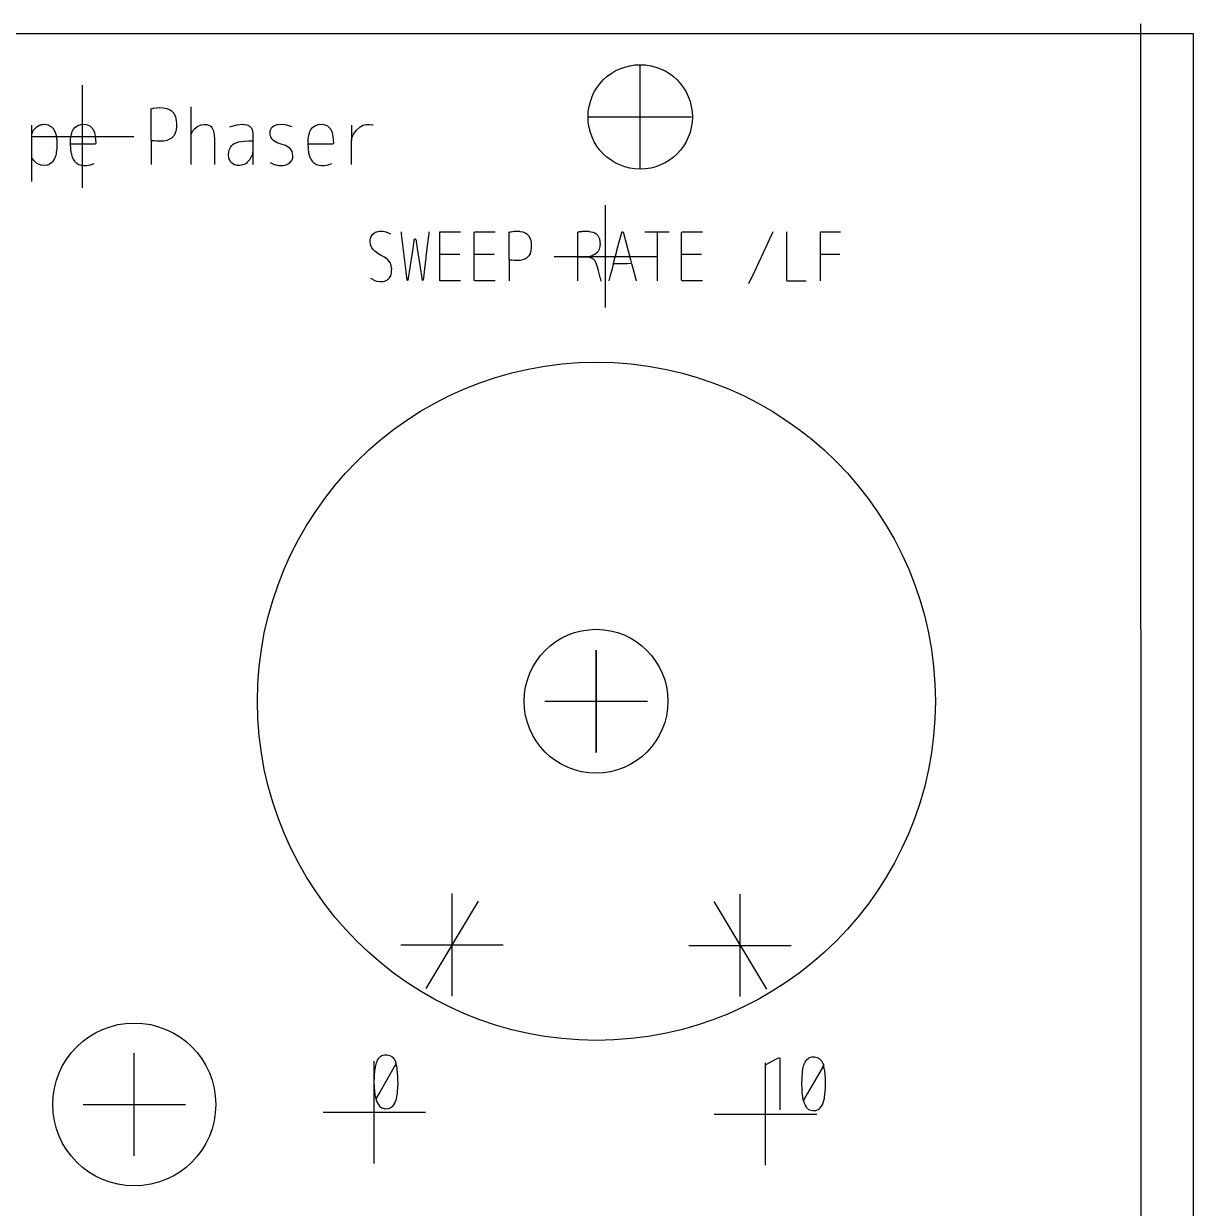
# Model space of a CAD drawing. Header units: inches. Extents: x -0.1 to 4.24, y -0.1 to 8.77.
# Drawn here: x 1.999 to 4.24, y 6.499 to 8.768 of the extents above; entities that cross this region are included whole.
import ezdxf

# ---------------------------------------------------------------- set-up
doc = ezdxf.new("R2010")
doc.units = ezdxf.units.IN
doc.header["$MEASUREMENT"] = 0
for name, color, linetype in [('Bezugspunkte', 1, 'CONTINUOUS'), ('Gravur', 7, 'CONTINUOUS'), ('Kontur', 7, 'CONTINUOUS')]:
    doc.layers.add(name, color=color, linetype=linetype)

msp = doc.modelspace()

# ---------------------------------------------------------------- linework, layer by layer
at = {"layer": 'Bezugspunkte', "color": 1, "linetype": 'CONTINUOUS'}
for p, q in [((3.18, 8.49189), (3.18, 8.68811)), ((2.11122, 8.45421), (2.11122, 8.65043)), ((3.08189, 8.59), (3.27811, 8.59)), ((2.01311, 8.55232), (2.20933, 8.55232)), ((3.11358, 8.22461), (3.11358, 8.42083)), ((3.01547, 8.32272), (3.21169, 8.32272)), ((3.09539, 7.37248), (3.09539, 7.5687)), ((3.09614, 7.37236), (3.09614, 7.56858)), ((2.99728, 7.47059), (3.1935, 7.47059)), ((2.99803, 7.47047), (3.19425, 7.47047)), ((2.81945, 6.90583), (2.81945, 7.10205)), ((3.37134, 6.90488), (3.37134, 7.1011)), ((2.72134, 7.00394), (2.91756, 7.00394)), ((3.27323, 7.00299), (3.46945, 7.00299)), ((2.21051, 6.6), (2.21051, 6.79622)), ((2.67047, 6.5852), (2.67047, 6.78142)), ((3.42016, 6.58165), (3.42016, 6.77787)), ((2.1124, 6.69811), (2.30862, 6.69811)), ((2.57236, 6.68331), (2.76858, 6.68331)), ((3.32205, 6.67976), (3.51827, 6.67976))]:
    msp.add_line(p, q, dxfattribs=at)
at = {"layer": 'Gravur', "color": 255, "linetype": 'CONTINUOUS'}
for p, q in [((4.1391, 8.7685), (4.13956, -0.0189)), ((2.24272, 8.60312), (2.24294, 8.60507)), ((2.24273, 8.6029), (2.24272, 8.60312)), ((2.24272, 8.60312), (2.24272, 8.60312)), ((2.24284, 8.60116), (2.24273, 8.6029)), ((2.24284, 8.58977), (2.24284, 8.60116)), ((2.24294, 8.60507), (2.2431, 8.60532)), ((2.2431, 8.60532), (2.24508, 8.6062)), ((2.24508, 8.6062), (2.2453, 8.60625)), ((2.2453, 8.60625), (2.24712, 8.60654)), ((2.2453, 8.60625), (2.2453, 8.60625)), ((2.24712, 8.60654), (2.2474, 8.60659)), ((2.2474, 8.60659), (2.25316, 8.60737)), ((2.25316, 8.60737), (2.25368, 8.60742)), ((2.25368, 8.60742), (2.25869, 8.60768)), ((2.25368, 8.60742), (2.25368, 8.60742)), ((2.25869, 8.60768), (2.2597, 8.60769)), ((2.2597, 8.60769), (2.26576, 8.60741)), ((2.26576, 8.60741), (2.26643, 8.60734)), ((2.26643, 8.60734), (2.26643, 8.60734)), ((2.26643, 8.60734), (2.27313, 8.606)), ((2.27313, 8.606), (2.27443, 8.60558)), ((2.27443, 8.60558), (2.27783, 8.60411)), ((2.27783, 8.60411), (2.27819, 8.60392)), ((2.27819, 8.60392), (2.27819, 8.60392)), ((2.27819, 8.60392), (2.28129, 8.60196)), ((2.28129, 8.60196), (2.28187, 8.60151)), ((2.28187, 8.60151), (2.28521, 8.59814)), ((2.31887, 8.60908), (2.31875, 8.49852)), ((2.24284, 8.54452), (2.24284, 8.58977)), ((2.28521, 8.59814), (2.28613, 8.59687)), ((2.28613, 8.59687), (2.28613, 8.59687)), ((2.28613, 8.59687), (2.28936, 8.59023)), ((2.28936, 8.59023), (2.291, 8.58284)), ((2.291, 8.58284), (2.291, 8.58284)), ((2.291, 8.58284), (2.29143, 8.57671)), ((2.01361, 8.57428), (2.01349, 8.46602)), ((2.0139, 8.55678), (2.01679, 8.5635)), ((2.01679, 8.5635), (2.0175, 8.56462)), ((2.0175, 8.56462), (2.02154, 8.5693)), ((2.02154, 8.5693), (2.02242, 8.57005)), ((2.02242, 8.57005), (2.02892, 8.57402)), ((2.02892, 8.57402), (2.02986, 8.57442)), ((2.02986, 8.57442), (2.03271, 8.57522)), ((2.03271, 8.57522), (2.03303, 8.57528)), ((2.03303, 8.57528), (2.03582, 8.57567)), ((2.03303, 8.57528), (2.03303, 8.57528)), ((2.03582, 8.57567), (2.03639, 8.57574)), ((2.03639, 8.57574), (2.04153, 8.57567)), ((2.04153, 8.57567), (2.04253, 8.57549)), ((2.04253, 8.57549), (2.04546, 8.57466)), ((2.04546, 8.57466), (2.0464, 8.57429)), ((2.0464, 8.57429), (2.0464, 8.57429)), ((2.0464, 8.57429), (2.05155, 8.57118)), ((2.05155, 8.57118), (2.05306, 8.56982)), ((2.05306, 8.56982), (2.05443, 8.56832)), ((2.05443, 8.56832), (2.05566, 8.56669)), ((2.05566, 8.56669), (2.0565, 8.56536)), ((2.0565, 8.56536), (2.05676, 8.5649)), ((2.05676, 8.5649), (2.05676, 8.5649)), ((2.05676, 8.5649), (2.05782, 8.5627)), ((2.05782, 8.5627), (2.05872, 8.56041)), ((2.05872, 8.56041), (2.05872, 8.56041)), ((2.05872, 8.56041), (2.05934, 8.55855)), ((2.05934, 8.55855), (2.0599, 8.55667)), ((2.0599, 8.55667), (2.0613, 8.54984)), ((2.08872, 8.551), (2.09057, 8.5594)), ((2.09057, 8.5594), (2.09156, 8.56204)), ((2.09156, 8.56204), (2.09276, 8.56455)), ((2.09276, 8.56455), (2.09421, 8.5669)), ((2.09421, 8.5669), (2.09435, 8.5671)), ((2.09421, 8.5669), (2.09421, 8.5669)), ((2.09435, 8.5671), (2.09449, 8.5673)), ((2.09449, 8.5673), (2.09657, 8.5697)), ((2.09657, 8.5697), (2.09734, 8.57042)), ((2.09734, 8.57042), (2.10359, 8.5742)), ((2.09734, 8.57042), (2.09734, 8.57042)), ((2.10359, 8.5742), (2.11082, 8.57587)), ((2.11082, 8.57587), (2.11082, 8.57587)), ((2.11082, 8.57587), (2.11834, 8.57536)), ((2.11834, 8.57536), (2.12519, 8.57256)), ((2.12519, 8.57256), (2.12519, 8.57256)), ((2.12519, 8.57256), (2.12782, 8.57055)), ((2.12782, 8.57055), (2.13007, 8.56806)), ((2.13007, 8.56806), (2.13048, 8.56749)), ((2.13048, 8.56749), (2.13088, 8.5669)), ((2.13088, 8.5669), (2.13088, 8.5669)), ((2.13088, 8.5669), (2.13407, 8.56002)), ((2.13407, 8.56002), (2.13573, 8.5524)), ((2.28856, 8.55804), (2.28617, 8.55377)), ((2.289, 8.55912), (2.28856, 8.55804)), ((2.29053, 8.56479), (2.289, 8.55912)), ((2.29064, 8.56539), (2.29053, 8.56479)), ((2.29053, 8.56479), (2.29053, 8.56479)), ((2.29126, 8.57079), (2.29064, 8.56539)), ((2.29143, 8.57671), (2.29126, 8.57079)), ((2.3187, 8.5563), (2.3228, 8.56351)), ((2.3228, 8.56351), (2.32308, 8.5639)), ((2.32308, 8.5639), (2.32388, 8.56493)), ((2.32388, 8.56493), (2.32416, 8.56525)), ((2.32416, 8.56525), (2.32529, 8.56643)), ((2.32416, 8.56525), (2.32416, 8.56525)), ((2.32529, 8.56643), (2.32572, 8.56684)), ((2.32572, 8.56684), (2.33141, 8.57133)), ((2.33141, 8.57133), (2.3326, 8.57205)), ((2.3326, 8.57205), (2.33875, 8.57468)), ((2.33875, 8.57468), (2.34003, 8.57501)), ((2.34003, 8.57501), (2.34535, 8.57563)), ((2.34003, 8.57501), (2.34003, 8.57501)), ((2.34535, 8.57563), (2.34719, 8.57558)), ((2.34719, 8.57558), (2.34905, 8.57539)), ((2.34905, 8.57539), (2.35094, 8.57507)), ((2.35094, 8.57507), (2.35542, 8.57326)), ((2.35542, 8.57326), (2.35617, 8.57273)), ((2.35617, 8.57273), (2.35688, 8.57215)), ((2.35688, 8.57215), (2.35755, 8.57153)), ((2.35755, 8.57153), (2.35755, 8.57153)), ((2.35755, 8.57153), (2.35927, 8.56947)), ((2.35927, 8.56947), (2.36065, 8.56713)), ((2.36065, 8.56713), (2.36174, 8.56457)), ((2.36174, 8.56457), (2.36256, 8.56187)), ((2.36256, 8.56187), (2.36256, 8.56187)), ((2.36256, 8.56187), (2.36317, 8.55896)), ((2.36317, 8.55896), (2.36356, 8.55606)), ((2.36356, 8.55606), (2.36416, 8.54665)), ((2.39344, 8.57094), (2.40704, 8.57479)), ((2.40704, 8.57479), (2.40829, 8.57502)), ((2.40829, 8.57502), (2.41764, 8.57576)), ((2.40829, 8.57502), (2.40829, 8.57502)), ((2.41764, 8.57576), (2.41956, 8.57567)), ((2.41956, 8.57567), (2.42068, 8.57558)), ((2.42068, 8.57558), (2.42106, 8.57554)), ((2.42106, 8.57554), (2.42106, 8.57554)), ((2.42106, 8.57554), (2.42646, 8.57453)), ((2.42646, 8.57453), (2.42816, 8.57392)), ((2.42816, 8.57392), (2.42816, 8.57392)), ((2.42816, 8.57392), (2.43049, 8.57272)), ((2.43049, 8.57272), (2.43261, 8.57108)), ((2.43261, 8.57108), (2.43435, 8.56908)), ((2.43435, 8.56908), (2.43483, 8.56835)), ((2.43483, 8.56835), (2.43483, 8.56835)), ((2.43483, 8.56835), (2.43695, 8.56314)), ((2.43695, 8.56314), (2.4378, 8.55735)), ((2.4378, 8.55735), (2.4378, 8.55735)), ((2.4378, 8.55735), (2.43795, 8.55239)), ((2.47065, 8.55667), (2.47066, 8.56187)), ((2.47081, 8.55567), (2.47065, 8.55667)), ((2.47065, 8.55667), (2.47065, 8.55667)), ((2.47066, 8.56187), (2.47099, 8.56355)), ((2.47158, 8.55274), (2.47081, 8.55567)), ((2.47099, 8.56355), (2.47149, 8.56519)), ((2.47149, 8.56519), (2.47216, 8.56675)), ((2.47216, 8.56675), (2.47265, 8.56765)), ((2.47216, 8.56675), (2.47216, 8.56675)), ((2.47265, 8.56765), (2.47321, 8.56851)), ((2.47321, 8.56851), (2.47371, 8.56917)), ((2.47371, 8.56917), (2.47388, 8.56938)), ((2.47388, 8.56938), (2.4757, 8.57119)), ((2.47388, 8.56938), (2.47388, 8.56938)), ((2.4757, 8.57119), (2.47782, 8.57267)), ((2.47782, 8.57267), (2.4797, 8.57365)), ((2.47782, 8.57267), (2.47782, 8.57267)), ((2.4797, 8.57365), (2.48164, 8.57442)), ((2.48164, 8.57442), (2.48414, 8.57514)), ((2.48414, 8.57514), (2.48498, 8.57532)), ((2.48498, 8.57532), (2.49238, 8.57595)), ((2.48498, 8.57532), (2.48498, 8.57532)), ((2.49238, 8.57595), (2.49986, 8.5751)), ((2.49986, 8.5751), (2.49986, 8.5751)), ((2.49986, 8.5751), (2.50603, 8.57353)), ((2.50603, 8.57353), (2.51186, 8.5714)), ((2.54415, 8.551), (2.54601, 8.5594)), ((2.54601, 8.5594), (2.54699, 8.56204)), ((2.54699, 8.56204), (2.5482, 8.56455)), ((2.5482, 8.56455), (2.54964, 8.5669)), ((2.54964, 8.5669), (2.54978, 8.5671)), ((2.54964, 8.5669), (2.54964, 8.5669)), ((2.54978, 8.5671), (2.54992, 8.5673)), ((2.54992, 8.5673), (2.552, 8.5697)), ((2.552, 8.5697), (2.55277, 8.57042)), ((2.55277, 8.57042), (2.55903, 8.5742)), ((2.55277, 8.57042), (2.55277, 8.57042)), ((2.55903, 8.5742), (2.56626, 8.57587)), ((2.56626, 8.57587), (2.56626, 8.57587)), ((2.56626, 8.57587), (2.57377, 8.57536)), ((2.57377, 8.57536), (2.58062, 8.57256)), ((2.58062, 8.57256), (2.58062, 8.57256)), ((2.58062, 8.57256), (2.58325, 8.57055)), ((2.58325, 8.57055), (2.5855, 8.56806)), ((2.5855, 8.56806), (2.58592, 8.56749)), ((2.58592, 8.56749), (2.58631, 8.5669)), ((2.58631, 8.5669), (2.58631, 8.5669)), ((2.58631, 8.5669), (2.5895, 8.56002)), ((2.5895, 8.56002), (2.59117, 8.5524)), ((2.62693, 8.57428), (2.62705, 8.54413)), ((2.62962, 8.55417), (2.63022, 8.55546)), ((2.63022, 8.55546), (2.63051, 8.5561)), ((2.63051, 8.5561), (2.63082, 8.55673)), ((2.63082, 8.55673), (2.6361, 8.56484)), ((2.63082, 8.55673), (2.63082, 8.55673)), ((2.6361, 8.56484), (2.64322, 8.5712)), ((2.64322, 8.5712), (2.64879, 8.57405)), ((2.64322, 8.5712), (2.64322, 8.5712)), ((2.64879, 8.57405), (2.65502, 8.5756)), ((2.65502, 8.5756), (2.66052, 8.57571)), ((2.66052, 8.57571), (2.66112, 8.57566)), ((2.66112, 8.57566), (2.66112, 8.57566)), ((2.66112, 8.57566), (2.66691, 8.57491)), ((2.66691, 8.57491), (2.66808, 8.57474)), ((2.0613, 8.54984), (2.06138, 8.54921)), ((2.06138, 8.54921), (2.06138, 8.54921)), ((2.06138, 8.54921), (2.06184, 8.54467)), ((2.06184, 8.54467), (2.06191, 8.54376)), ((2.06191, 8.54376), (2.06214, 8.53158)), ((2.08817, 8.53758), (2.08785, 8.53563)), ((2.08785, 8.53563), (2.08786, 8.53541)), ((2.08786, 8.53541), (2.08786, 8.53541)), ((2.08786, 8.53541), (2.08799, 8.53369)), ((2.08799, 8.53369), (2.088, 8.53344)), ((2.088, 8.53799), (2.08855, 8.54968)), ((2.088, 8.53344), (2.08822, 8.52886)), ((2.08831, 8.53771), (2.08817, 8.53758)), ((2.08945, 8.5379), (2.08831, 8.53771)), ((2.08855, 8.54968), (2.08872, 8.551)), ((2.08872, 8.551), (2.08872, 8.551)), ((2.08958, 8.5379), (2.08945, 8.5379)), ((2.08945, 8.5379), (2.08945, 8.5379)), ((2.09058, 8.53784), (2.08958, 8.5379)), ((2.09756, 8.53784), (2.09058, 8.53784)), ((2.1258, 8.53784), (2.09756, 8.53784)), ((2.13355, 8.53784), (2.1258, 8.53784)), ((2.13372, 8.53784), (2.13355, 8.53784)), ((2.13484, 8.53777), (2.13372, 8.53784)), ((2.13499, 8.53777), (2.13484, 8.53777)), ((2.13484, 8.53777), (2.13484, 8.53777)), ((2.13632, 8.5381), (2.13499, 8.53777)), ((2.13573, 8.5524), (2.13573, 8.5524)), ((2.13573, 8.5524), (2.13633, 8.54631)), ((2.13644, 8.53825), (2.13632, 8.5381)), ((2.13633, 8.54631), (2.13658, 8.54042)), ((2.13664, 8.53935), (2.13644, 8.53825)), ((2.13658, 8.54042), (2.13664, 8.53947)), ((2.13664, 8.53947), (2.13664, 8.53935)), ((2.13664, 8.53935), (2.13664, 8.53935)), ((2.2431, 8.5442), (2.24276, 8.54284)), ((2.24276, 8.54284), (2.24276, 8.54268)), ((2.24276, 8.54268), (2.24276, 8.54268)), ((2.24276, 8.54268), (2.24284, 8.5415)), ((2.24284, 8.5415), (2.24284, 8.54133)), ((2.24284, 8.54133), (2.24284, 8.53283)), ((2.24284, 8.53283), (2.24284, 8.49852)), ((2.24338, 8.54435), (2.2431, 8.5442)), ((2.24561, 8.54438), (2.24338, 8.54435)), ((2.24588, 8.54434), (2.24561, 8.54438)), ((2.24561, 8.54438), (2.24561, 8.54438)), ((2.24785, 8.544), (2.24588, 8.54434)), ((2.2488, 8.54388), (2.24785, 8.544)), ((2.25359, 8.54339), (2.2488, 8.54388)), ((2.25415, 8.54335), (2.25359, 8.54339)), ((2.25359, 8.54339), (2.25359, 8.54339)), ((2.26031, 8.54316), (2.25415, 8.54335)), ((2.26205, 8.54321), (2.26031, 8.54316)), ((2.26379, 8.54331), (2.26205, 8.54321)), ((2.26682, 8.54363), (2.26379, 8.54331)), ((2.26379, 8.54331), (2.26379, 8.54331)), ((2.26982, 8.54414), (2.26682, 8.54363)), ((2.27274, 8.54486), (2.26982, 8.54414)), ((2.27555, 8.54581), (2.27274, 8.54486)), ((2.27822, 8.54702), (2.27555, 8.54581)), ((2.28072, 8.5485), (2.27822, 8.54702)), ((2.28194, 8.54939), (2.28072, 8.5485)), ((2.28072, 8.5485), (2.28072, 8.5485)), ((2.28521, 8.55254), (2.28194, 8.54939)), ((2.28617, 8.55377), (2.28521, 8.55254)), ((2.36416, 8.54665), (2.36419, 8.54561)), ((2.36419, 8.54561), (2.36419, 8.54561)), ((2.36419, 8.54561), (2.3643, 8.53269)), ((2.3643, 8.53269), (2.3643, 8.5301)), ((2.39203, 8.52616), (2.39529, 8.53268)), ((2.39529, 8.53268), (2.39676, 8.53448)), ((2.39676, 8.53448), (2.39836, 8.53609)), ((2.39836, 8.53609), (2.40009, 8.5375)), ((2.40009, 8.5375), (2.40193, 8.53874)), ((2.40193, 8.53874), (2.41108, 8.54236)), ((2.40193, 8.53874), (2.40193, 8.53874)), ((2.41108, 8.54236), (2.42124, 8.54377)), ((2.42124, 8.54377), (2.42975, 8.54397)), ((2.42124, 8.54377), (2.42124, 8.54377)), ((2.42975, 8.54397), (2.43778, 8.54392)), ((2.43794, 8.54062), (2.43784, 8.52856)), ((2.43795, 8.55239), (2.43793, 8.54771)), ((2.43793, 8.54771), (2.43794, 8.54151)), ((2.43794, 8.54151), (2.43794, 8.54062)), ((2.43794, 8.54062), (2.43794, 8.54062)), ((2.47193, 8.55181), (2.47158, 8.55274)), ((2.47436, 8.54756), (2.47193, 8.55181)), ((2.476, 8.54573), (2.47436, 8.54756)), ((2.47783, 8.54414), (2.476, 8.54573)), ((2.48459, 8.54036), (2.47783, 8.54414)), ((2.47783, 8.54414), (2.47783, 8.54414)), ((2.49218, 8.53767), (2.48459, 8.54036)), ((2.50021, 8.53485), (2.49218, 8.53767)), ((2.49218, 8.53767), (2.49218, 8.53767)), ((2.50729, 8.53087), (2.50021, 8.53485)), ((2.5436, 8.53758), (2.54328, 8.53563)), ((2.54328, 8.53563), (2.54329, 8.53541)), ((2.54329, 8.53541), (2.54329, 8.53541)), ((2.54329, 8.53541), (2.54342, 8.53369)), ((2.54342, 8.53369), (2.54343, 8.53344)), ((2.54343, 8.53799), (2.54398, 8.54968)), ((2.54343, 8.53344), (2.54366, 8.52886)), ((2.54374, 8.53771), (2.5436, 8.53758)), ((2.54489, 8.5379), (2.54374, 8.53771)), ((2.54398, 8.54968), (2.54415, 8.551)), ((2.54415, 8.551), (2.54415, 8.551)), ((2.54502, 8.5379), (2.54489, 8.5379)), ((2.54489, 8.5379), (2.54489, 8.5379)), ((2.54601, 8.53784), (2.54502, 8.5379)), ((2.553, 8.53784), (2.54601, 8.53784)), ((2.58124, 8.53784), (2.553, 8.53784)), ((2.58898, 8.53784), (2.58124, 8.53784)), ((2.58915, 8.53784), (2.58898, 8.53784)), ((2.59027, 8.53777), (2.58915, 8.53784)), ((2.59042, 8.53777), (2.59027, 8.53777)), ((2.59027, 8.53777), (2.59027, 8.53777)), ((2.59176, 8.5381), (2.59042, 8.53777)), ((2.59117, 8.5524), (2.59117, 8.5524)), ((2.59117, 8.5524), (2.59176, 8.54631)), ((2.59176, 8.54631), (2.59201, 8.54042)), ((2.59187, 8.53825), (2.59176, 8.5381)), ((2.59207, 8.53935), (2.59187, 8.53825)), ((2.59201, 8.54042), (2.59207, 8.53947)), ((2.59207, 8.53947), (2.59207, 8.53935)), ((2.59207, 8.53935), (2.59207, 8.53935)), ((2.62693, 8.5342), (2.62707, 8.54559)), ((2.62693, 8.49852), (2.62693, 8.5342)), ((2.62707, 8.54559), (2.6276, 8.54865)), ((2.6276, 8.54865), (2.62771, 8.54905)), ((2.62771, 8.54905), (2.62962, 8.55417)), ((2.62771, 8.54905), (2.62771, 8.54905)), ((2.01467, 8.5112), (2.01374, 8.51305)), ((2.01793, 8.5064), (2.01467, 8.5112)), ((2.05906, 8.51355), (2.05743, 8.50956)), ((2.05988, 8.51624), (2.05906, 8.51355)), ((2.06056, 8.51897), (2.05988, 8.51624)), ((2.06111, 8.52174), (2.06056, 8.51897)), ((2.06208, 8.53021), (2.06111, 8.52174)), ((2.06214, 8.53158), (2.06208, 8.53021)), ((2.06208, 8.53021), (2.06208, 8.53021)), ((2.08822, 8.52886), (2.08827, 8.52835)), ((2.08827, 8.52835), (2.08827, 8.52835)), ((2.08827, 8.52835), (2.08905, 8.52234)), ((2.08905, 8.52234), (2.08925, 8.52114)), ((2.08925, 8.52114), (2.09085, 8.51453)), ((2.09085, 8.51453), (2.09117, 8.5136)), ((2.09117, 8.5136), (2.09117, 8.5136)), ((2.09117, 8.5136), (2.09209, 8.5113)), ((2.09209, 8.5113), (2.09317, 8.50909)), ((2.3643, 8.5301), (2.3643, 8.49852)), ((2.39077, 8.51867), (2.39203, 8.52616)), ((2.39169, 8.51084), (2.39077, 8.51867)), ((2.39077, 8.51867), (2.39077, 8.51867)), ((2.39505, 8.50395), (2.39169, 8.51084)), ((2.43406, 8.51236), (2.43118, 8.50773)), ((2.43447, 8.5131), (2.43406, 8.51236)), ((2.43406, 8.51236), (2.43406, 8.51236)), ((2.43488, 8.51384), (2.43447, 8.5131)), ((2.43523, 8.51442), (2.43488, 8.51384)), ((2.43655, 8.51698), (2.43523, 8.51442)), ((2.43672, 8.51742), (2.43655, 8.51698)), ((2.43655, 8.51698), (2.43655, 8.51698)), ((2.43688, 8.51787), (2.43672, 8.51742)), ((2.43701, 8.51833), (2.43688, 8.51787)), ((2.43778, 8.52615), (2.43701, 8.51833)), ((2.43775, 8.52415), (2.43763, 8.49852)), ((2.43784, 8.52856), (2.43778, 8.52615)), ((2.50896, 8.52939), (2.50729, 8.53087)), ((2.50729, 8.53087), (2.50729, 8.53087)), ((2.51046, 8.52769), (2.50896, 8.52939)), ((2.51178, 8.52576), (2.51046, 8.52769)), ((2.51289, 8.52357), (2.51178, 8.52576)), ((2.5125, 8.50646), (2.51431, 8.51106)), ((2.5131, 8.52303), (2.51289, 8.52357)), ((2.5139, 8.5203), (2.5131, 8.52303)), ((2.51397, 8.51997), (2.5139, 8.5203)), ((2.5139, 8.5203), (2.5139, 8.5203)), ((2.51453, 8.51628), (2.51397, 8.51997)), ((2.51431, 8.51106), (2.51458, 8.51273)), ((2.51465, 8.51448), (2.51453, 8.51628)), ((2.51458, 8.51273), (2.51465, 8.51448)), ((2.54366, 8.52886), (2.5437, 8.52835)), ((2.5437, 8.52835), (2.5437, 8.52835)), ((2.5437, 8.52835), (2.54449, 8.52234)), ((2.54449, 8.52234), (2.54468, 8.52114)), ((2.54468, 8.52114), (2.54628, 8.51453)), ((2.54628, 8.51453), (2.5466, 8.5136)), ((2.5466, 8.5136), (2.5466, 8.5136)), ((2.5466, 8.5136), (2.54752, 8.5113)), ((2.54752, 8.5113), (2.54861, 8.50909)), ((2.01914, 8.50504), (2.01793, 8.5064)), ((2.02305, 8.50162), (2.01914, 8.50504)), ((2.02442, 8.5007), (2.02305, 8.50162)), ((2.03142, 8.4976), (2.02442, 8.5007)), ((2.03279, 8.49726), (2.03142, 8.4976)), ((2.03912, 8.49689), (2.03279, 8.49726)), ((2.03987, 8.49698), (2.03912, 8.49689)), ((2.04355, 8.49763), (2.03987, 8.49698)), ((2.04393, 8.49773), (2.04355, 8.49763)), ((2.04355, 8.49763), (2.04355, 8.49763)), ((2.04732, 8.49894), (2.04393, 8.49773)), ((2.04993, 8.50045), (2.04732, 8.49894)), ((2.05225, 8.50234), (2.04993, 8.50045)), ((2.05364, 8.50379), (2.05225, 8.50234)), ((2.05225, 8.50234), (2.05225, 8.50234)), ((2.05704, 8.50879), (2.05364, 8.50379)), ((2.05743, 8.50956), (2.05704, 8.50879)), ((2.05704, 8.50879), (2.05704, 8.50879)), ((2.09317, 8.50909), (2.09444, 8.50698)), ((2.09444, 8.50698), (2.0959, 8.50502)), ((2.0959, 8.50502), (2.0959, 8.50502)), ((2.0959, 8.50502), (2.09671, 8.5041)), ((2.09671, 8.5041), (2.09756, 8.50323)), ((2.09756, 8.50323), (2.09889, 8.50206)), ((2.09889, 8.50206), (2.10032, 8.50102)), ((2.10032, 8.50102), (2.10032, 8.50102)), ((2.10032, 8.50102), (2.10444, 8.49884)), ((2.10444, 8.49884), (2.10899, 8.49745)), ((2.10899, 8.49745), (2.11379, 8.4968)), ((2.11379, 8.4968), (2.11871, 8.49682)), ((2.11871, 8.49682), (2.12669, 8.49817)), ((2.11871, 8.49682), (2.11871, 8.49682)), ((2.12669, 8.49817), (2.13385, 8.50095)), ((2.39596, 8.50286), (2.39505, 8.50395)), ((2.39505, 8.50395), (2.39505, 8.50395)), ((2.39921, 8.50005), (2.39596, 8.50286)), ((2.4023, 8.49842), (2.39921, 8.50005)), ((2.40559, 8.49739), (2.4023, 8.49842)), ((2.40798, 8.49701), (2.40559, 8.49739)), ((2.40559, 8.49739), (2.40559, 8.49739)), ((2.41042, 8.49689), (2.40798, 8.49701)), ((2.41286, 8.49701), (2.41042, 8.49689)), ((2.41529, 8.49736), (2.41286, 8.49701)), ((2.41626, 8.49756), (2.41529, 8.49736)), ((2.41529, 8.49736), (2.41529, 8.49736)), ((2.42092, 8.499), (2.41626, 8.49756)), ((2.42464, 8.50098), (2.42092, 8.499)), ((2.42776, 8.50358), (2.42464, 8.50098)), ((2.43118, 8.50773), (2.42776, 8.50358)), ((2.42776, 8.50358), (2.42776, 8.50358)), ((2.47086, 8.50231), (2.47753, 8.49927)), ((2.47753, 8.49927), (2.47897, 8.49878)), ((2.47897, 8.49878), (2.4834, 8.49763)), ((2.4834, 8.49763), (2.48491, 8.49734)), ((2.48491, 8.49734), (2.48491, 8.49734)), ((2.48491, 8.49734), (2.48772, 8.49695)), ((2.48772, 8.49695), (2.49054, 8.49675)), ((2.49054, 8.49675), (2.49334, 8.49676)), ((2.49334, 8.49676), (2.4961, 8.49697)), ((2.4961, 8.49697), (2.49879, 8.4974)), ((2.49879, 8.4974), (2.50138, 8.49807)), ((2.50138, 8.49807), (2.50684, 8.50062)), ((2.50684, 8.50062), (2.50781, 8.50131)), ((2.50781, 8.50131), (2.51188, 8.50549)), ((2.51188, 8.50549), (2.5125, 8.50646)), ((2.5125, 8.50646), (2.5125, 8.50646)), ((2.54861, 8.50909), (2.54987, 8.50698)), ((2.54987, 8.50698), (2.55134, 8.50502)), ((2.55134, 8.50502), (2.55134, 8.50502)), ((2.55134, 8.50502), (2.55214, 8.5041)), ((2.55214, 8.5041), (2.553, 8.50323)), ((2.553, 8.50323), (2.55433, 8.50206)), ((2.55433, 8.50206), (2.55575, 8.50102)), ((2.55575, 8.50102), (2.55575, 8.50102)), ((2.55575, 8.50102), (2.55988, 8.49884)), ((2.55988, 8.49884), (2.56442, 8.49745)), ((2.56442, 8.49745), (2.56923, 8.4968)), ((2.56923, 8.4968), (2.57414, 8.49682)), ((2.57414, 8.49682), (2.58212, 8.49817)), ((2.57414, 8.49682), (2.57414, 8.49682)), ((2.58212, 8.49817), (2.58928, 8.50095)), ((2.66272, 8.35067), (2.66282, 8.35426)), ((2.66282, 8.35426), (2.66347, 8.35774)), ((2.66347, 8.35774), (2.6647, 8.36102)), ((2.6647, 8.36102), (2.66721, 8.36481)), ((2.6647, 8.36102), (2.6647, 8.36102)), ((2.66721, 8.36481), (2.67082, 8.36789)), ((2.67082, 8.36789), (2.67226, 8.36874)), ((2.67226, 8.36874), (2.67247, 8.36885)), ((2.67247, 8.36885), (2.67446, 8.36974)), ((2.67247, 8.36885), (2.67247, 8.36885)), ((2.67446, 8.36974), (2.67487, 8.36989)), ((2.67487, 8.36989), (2.67517, 8.36999)), ((2.67487, 8.36989), (2.67487, 8.36989)), ((2.67517, 8.36999), (2.67546, 8.37008)), ((2.67546, 8.37008), (2.68025, 8.371)), ((2.68025, 8.371), (2.68122, 8.37107)), ((2.68122, 8.37107), (2.68407, 8.3711)), ((2.68122, 8.37107), (2.68122, 8.37107)), ((2.68407, 8.3711), (2.68691, 8.37085)), ((2.68691, 8.37085), (2.68974, 8.37036)), ((2.68974, 8.37036), (2.69252, 8.36966)), ((2.69252, 8.36966), (2.69252, 8.36966)), ((2.69252, 8.36966), (2.6971, 8.36804)), ((2.6971, 8.36804), (2.70143, 8.366)), ((2.7218, 8.36984), (2.72221, 8.36547)), ((2.72221, 8.36547), (2.72227, 8.36507)), ((2.72227, 8.36507), (2.72227, 8.36507)), ((2.72227, 8.36507), (2.72276, 8.36164)), ((2.72276, 8.36164), (2.72284, 8.36096)), ((2.72284, 8.36096), (2.72481, 8.34467)), ((2.74483, 8.33804), (2.74698, 8.35195)), ((2.74698, 8.35195), (2.74714, 8.35358)), ((2.74714, 8.35358), (2.74717, 8.35384)), ((2.74717, 8.35384), (2.74771, 8.35557)), ((2.74717, 8.35384), (2.74717, 8.35384)), ((2.74771, 8.35557), (2.74806, 8.35595)), ((2.74806, 8.35595), (2.74841, 8.35613)), ((2.74806, 8.35595), (2.74806, 8.35595)), ((2.74841, 8.35613), (2.74884, 8.35619)), ((2.74884, 8.35619), (2.74945, 8.35605)), ((2.74945, 8.35605), (2.74962, 8.35595)), ((2.74962, 8.35595), (2.74962, 8.35595)), ((2.74962, 8.35595), (2.75021, 8.35506)), ((2.75021, 8.35506), (2.75049, 8.35383)), ((2.75049, 8.35383), (2.75049, 8.35383)), ((2.75049, 8.35383), (2.75059, 8.35282)), ((2.75059, 8.35282), (2.75068, 8.35195)), ((2.75068, 8.35195), (2.75285, 8.33804)), ((2.77311, 8.34771), (2.77485, 8.36202)), ((2.77485, 8.36202), (2.77531, 8.36528)), ((2.77531, 8.36528), (2.77536, 8.36564)), ((2.77536, 8.36564), (2.77572, 8.36915)), ((2.77536, 8.36564), (2.77536, 8.36564)), ((2.77572, 8.36915), (2.77574, 8.36984)), ((2.79584, 8.36825), (2.79607, 8.36956)), ((2.79584, 8.36454), (2.79584, 8.36825)), ((2.79584, 8.3493), (2.79584, 8.36454)), ((2.79607, 8.36956), (2.79876, 8.36971)), ((2.79876, 8.36971), (2.80631, 8.36971)), ((2.80631, 8.36971), (2.8356, 8.36971)), ((2.86206, 8.36825), (2.86229, 8.36956)), ((2.86206, 8.36454), (2.86206, 8.36825)), ((2.86206, 8.3493), (2.86206, 8.36454)), ((2.86229, 8.36956), (2.86498, 8.36971)), ((2.86498, 8.36971), (2.87253, 8.36971)), ((2.87253, 8.36971), (2.90182, 8.36971)), ((2.92884, 8.36705), (2.92903, 8.36875)), ((2.92885, 8.36685), (2.92884, 8.36705)), ((2.92884, 8.36705), (2.92884, 8.36705)), ((2.92895, 8.36534), (2.92885, 8.36685)), ((2.92895, 8.3554), (2.92895, 8.36534)), ((2.92895, 8.31591), (2.92895, 8.3554)), ((2.92903, 8.36875), (2.92917, 8.36897)), ((2.92917, 8.36897), (2.9309, 8.36974)), ((2.9309, 8.36974), (2.93109, 8.36978)), ((2.93109, 8.36978), (2.93268, 8.37003)), ((2.93109, 8.36978), (2.93109, 8.36978)), ((2.93268, 8.37003), (2.93292, 8.37007)), ((2.93292, 8.37007), (2.93795, 8.37076)), ((2.93795, 8.37076), (2.9384, 8.3708)), ((2.9384, 8.3708), (2.94278, 8.37103)), ((2.9384, 8.3708), (2.9384, 8.3708)), ((2.94278, 8.37103), (2.94366, 8.37104)), ((2.94366, 8.37104), (2.94894, 8.3708)), ((2.94894, 8.3708), (2.94953, 8.37073)), ((2.94953, 8.37073), (2.94953, 8.37073)), ((2.94953, 8.37073), (2.95538, 8.36957)), ((2.95538, 8.36957), (2.95651, 8.3692)), ((2.95651, 8.3692), (2.95948, 8.36792)), ((2.95948, 8.36792), (2.9598, 8.36775)), ((2.9598, 8.36775), (2.9598, 8.36775)), ((2.9598, 8.36775), (2.9625, 8.36603)), ((2.9625, 8.36603), (2.963, 8.36564)), ((2.963, 8.36564), (2.96592, 8.3627)), ((2.96592, 8.3627), (2.96673, 8.3616)), ((2.96673, 8.3616), (2.96673, 8.3616)), ((2.96673, 8.3616), (2.96954, 8.3558)), ((2.96954, 8.3558), (2.97097, 8.34935)), ((3.06066, 8.36782), (3.06072, 8.36907)), ((3.06067, 8.36768), (3.06066, 8.36782)), ((3.06066, 8.36782), (3.06066, 8.36782)), ((3.06073, 8.36653), (3.06067, 8.36768)), ((3.06072, 8.36907), (3.06078, 8.36929)), ((3.06073, 8.36057), (3.06073, 8.36653)), ((3.06073, 8.34082), (3.06073, 8.36057)), ((3.06078, 8.36929), (3.06081, 8.36936)), ((3.06081, 8.36936), (3.06084, 8.36943)), ((3.06084, 8.36943), (3.06137, 8.36983)), ((3.06084, 8.36943), (3.06084, 8.36943)), ((3.06137, 8.36983), (3.06215, 8.37003)), ((3.06215, 8.37003), (3.06283, 8.3701)), ((3.06215, 8.37003), (3.06215, 8.37003)), ((3.06283, 8.3701), (3.06338, 8.37016)), ((3.06338, 8.37016), (3.06758, 8.37064)), ((3.06758, 8.37064), (3.06796, 8.37067)), ((3.06796, 8.37067), (3.06934, 8.37077)), ((3.06796, 8.37067), (3.06796, 8.37067)), ((3.06934, 8.37077), (3.0698, 8.3708)), ((3.0698, 8.3708), (3.07063, 8.37086)), ((3.0698, 8.3708), (3.0698, 8.3708)), ((3.07063, 8.37086), (3.07146, 8.37092)), ((3.07146, 8.37092), (3.08092, 8.37086)), ((3.08092, 8.37086), (3.08231, 8.37071)), ((3.08231, 8.37071), (3.08231, 8.37071)), ((3.08231, 8.37071), (3.08596, 8.37009)), ((3.08596, 8.37009), (3.08949, 8.3691)), ((3.08949, 8.3691), (3.09279, 8.36768)), ((3.09279, 8.36768), (3.09576, 8.36578)), ((3.09576, 8.36578), (3.09576, 8.36578)), ((3.09576, 8.36578), (3.09868, 8.36291)), ((3.09868, 8.36291), (3.10089, 8.35924)), ((3.10089, 8.35924), (3.10189, 8.35643)), ((3.10189, 8.35643), (3.10198, 8.35611)), ((3.10198, 8.35611), (3.10198, 8.35611)), ((3.10198, 8.35611), (3.10233, 8.35462)), ((3.10233, 8.35462), (3.10243, 8.35412)), ((3.10243, 8.35412), (3.10243, 8.35412)), ((3.10243, 8.35412), (3.10262, 8.35297)), ((3.10262, 8.35297), (3.10277, 8.35182)), ((3.10277, 8.35182), (3.10303, 8.34497)), ((3.13862, 8.34586), (3.14345, 8.36401)), ((3.14345, 8.36401), (3.14458, 8.36825)), ((3.14458, 8.36825), (3.14466, 8.36857)), ((3.14466, 8.36857), (3.14468, 8.36864)), ((3.14468, 8.36864), (3.1449, 8.36925)), ((3.14468, 8.36864), (3.14468, 8.36864)), ((3.1449, 8.36925), (3.14501, 8.36941)), ((3.14501, 8.36941), (3.14522, 8.36958)), ((3.14501, 8.36941), (3.14501, 8.36941)), ((3.14522, 8.36958), (3.1455, 8.36968)), ((3.1455, 8.36968), (3.14682, 8.36954)), ((3.14682, 8.36954), (3.14702, 8.36941)), ((3.14702, 8.36941), (3.14702, 8.36941)), ((3.14702, 8.36941), (3.14803, 8.36762)), ((3.14803, 8.36762), (3.14821, 8.36685)), ((3.14821, 8.36685), (3.14821, 8.36685)), ((3.14821, 8.36685), (3.1484, 8.36585)), ((3.1484, 8.36585), (3.1486, 8.36494)), ((3.1486, 8.36494), (3.1531, 8.34798)), ((3.18906, 8.36971), (3.23557, 8.36971)), ((3.21238, 8.36958), (3.21238, 8.27576)), ((3.25939, 8.36825), (3.25961, 8.36956)), ((3.25939, 8.36454), (3.25939, 8.36825)), ((3.25939, 8.3493), (3.25939, 8.36454)), ((3.25961, 8.36956), (3.2623, 8.36971)), ((3.2623, 8.36971), (3.26986, 8.36971)), ((3.26986, 8.36971), (3.29914, 8.36971)), ((3.43423, 8.36998), (3.42381, 8.34758)), ((3.4607, 8.36971), (3.4607, 8.29895)), ((3.52559, 8.36812), (3.52582, 8.36956)), ((3.52559, 8.36388), (3.52559, 8.36812)), ((3.52559, 8.34652), (3.52559, 8.36388)), ((3.52582, 8.36956), (3.52851, 8.36971)), ((3.52851, 8.36971), (3.5358, 8.36971)), ((3.5358, 8.36971), (3.56402, 8.36971)), ((2.66315, 8.34708), (2.66272, 8.35067)), ((2.66344, 8.34573), (2.66315, 8.34708)), ((2.66315, 8.34708), (2.66315, 8.34708)), ((2.6659, 8.33936), (2.66344, 8.34573)), ((2.66834, 8.33578), (2.6659, 8.33936)), ((2.67128, 8.33275), (2.66834, 8.33578)), ((2.67721, 8.32842), (2.67128, 8.33275)), ((2.67128, 8.33275), (2.67128, 8.33275)), ((2.68371, 8.32473), (2.67721, 8.32842)), ((2.72481, 8.34467), (2.73031, 8.29895)), ((2.73781, 8.29285), (2.74483, 8.33804)), ((2.75285, 8.33804), (2.7598, 8.29312)), ((2.77009, 8.32198), (2.77264, 8.34342)), ((2.77264, 8.34342), (2.77311, 8.34771)), ((2.79584, 8.29391), (2.79584, 8.3493)), ((2.86206, 8.29391), (2.86206, 8.3493)), ((2.96923, 8.32865), (2.96885, 8.3277)), ((2.97056, 8.33359), (2.96923, 8.32865)), ((2.97066, 8.33412), (2.97056, 8.33359)), ((2.97056, 8.33359), (2.97056, 8.33359)), ((2.9712, 8.33883), (2.97066, 8.33412)), ((2.97097, 8.34935), (2.97097, 8.34935)), ((2.97097, 8.34935), (2.97135, 8.344)), ((2.97135, 8.344), (2.9712, 8.33883)), ((3.06073, 8.27576), (3.06073, 8.34082)), ((3.09703, 8.32943), (3.09329, 8.32651)), ((3.0989, 8.33165), (3.09703, 8.32943)), ((3.10039, 8.33411), (3.0989, 8.33165)), ((3.1014, 8.33644), (3.10039, 8.33411)), ((3.10039, 8.33411), (3.10039, 8.33411)), ((3.10215, 8.33888), (3.1014, 8.33644)), ((3.10267, 8.34141), (3.10215, 8.33888)), ((3.10297, 8.34398), (3.10267, 8.34141)), ((3.10303, 8.34497), (3.10297, 8.34398)), ((3.10297, 8.34398), (3.10297, 8.34398)), ((3.13153, 8.31922), (3.13447, 8.33022)), ((3.13447, 8.33022), (3.13481, 8.33144)), ((3.13481, 8.33144), (3.13801, 8.34345)), ((3.13481, 8.33144), (3.13481, 8.33144)), ((3.13801, 8.34345), (3.13862, 8.34586)), ((3.1531, 8.34798), (3.16151, 8.31617)), ((3.25939, 8.29391), (3.25939, 8.3493)), ((3.42381, 8.34758), (3.39894, 8.29404)), ((3.52559, 8.27576), (3.52559, 8.34652)), ((2.68975, 8.32127), (2.68371, 8.32473)), ((2.68371, 8.32473), (2.68371, 8.32473)), ((2.69531, 8.31724), (2.68975, 8.32127)), ((2.69668, 8.31597), (2.69531, 8.31724)), ((2.69531, 8.31724), (2.69531, 8.31724)), ((2.70028, 8.31154), (2.69668, 8.31597)), ((2.70063, 8.31096), (2.70028, 8.31154)), ((2.70094, 8.31037), (2.70063, 8.31096)), ((2.70129, 8.30966), (2.70094, 8.31037)), ((2.70094, 8.31037), (2.70094, 8.31037)), ((2.70215, 8.30743), (2.70129, 8.30966)), ((2.70225, 8.30715), (2.70215, 8.30743)), ((2.70215, 8.30743), (2.70215, 8.30743)), ((2.70283, 8.30518), (2.70225, 8.30715)), ((2.76723, 8.29895), (2.7698, 8.31967)), ((2.7698, 8.31967), (2.77009, 8.32198)), ((2.77009, 8.32198), (2.77009, 8.32198)), ((2.79598, 8.32731), (2.83427, 8.32731)), ((2.8622, 8.32731), (2.90049, 8.32731)), ((2.92917, 8.31562), (2.92887, 8.31444)), ((2.92887, 8.31444), (2.92888, 8.3143)), ((2.92888, 8.3143), (2.92888, 8.3143)), ((2.92888, 8.3143), (2.92894, 8.31327)), ((2.92894, 8.31327), (2.92895, 8.31313)), ((2.92895, 8.31313), (2.92895, 8.30571)), ((2.92895, 8.30571), (2.92895, 8.27576)), ((2.92941, 8.31576), (2.92917, 8.31562)), ((2.93136, 8.31579), (2.92941, 8.31576)), ((2.93159, 8.31575), (2.93136, 8.31579)), ((2.93136, 8.31579), (2.93136, 8.31579)), ((2.93332, 8.31546), (2.93159, 8.31575)), ((2.93415, 8.31535), (2.93332, 8.31546)), ((2.93832, 8.31492), (2.93415, 8.31535)), ((2.93881, 8.31488), (2.93832, 8.31492)), ((2.93832, 8.31492), (2.93832, 8.31492)), ((2.94419, 8.31472), (2.93881, 8.31488)), ((2.9457, 8.31476), (2.94419, 8.31472)), ((2.94722, 8.31485), (2.9457, 8.31476)), ((2.94988, 8.31513), (2.94722, 8.31485)), ((2.94722, 8.31485), (2.94722, 8.31485)), ((2.95749, 8.31703), (2.94988, 8.31513)), ((2.95982, 8.31809), (2.95749, 8.31703)), ((2.962, 8.31938), (2.95982, 8.31809)), ((2.96306, 8.32015), (2.962, 8.31938)), ((2.962, 8.31938), (2.962, 8.31938)), ((2.96592, 8.32291), (2.96306, 8.32015)), ((2.96676, 8.32398), (2.96592, 8.32291)), ((2.96885, 8.3277), (2.96676, 8.32398)), ((3.06086, 8.32201), (3.08191, 8.32214)), ((3.08723, 8.32391), (3.08174, 8.32214)), ((3.08174, 8.32214), (3.08251, 8.32182)), ((3.08251, 8.32182), (3.08281, 8.3217)), ((3.08281, 8.3217), (3.08473, 8.32089)), ((3.08473, 8.32089), (3.08515, 8.32071)), ((3.08515, 8.32071), (3.08515, 8.32071)), ((3.08515, 8.32071), (3.08798, 8.3194)), ((3.08821, 8.32422), (3.08723, 8.32391)), ((3.08798, 8.3194), (3.08829, 8.31923)), ((3.09284, 8.32625), (3.08821, 8.32422)), ((3.08829, 8.31923), (3.08991, 8.31802)), ((3.08991, 8.31802), (3.09021, 8.31775)), ((3.09021, 8.31775), (3.09021, 8.31775)), ((3.09021, 8.31775), (3.09241, 8.31526)), ((3.09241, 8.31526), (3.09305, 8.31434)), ((3.09329, 8.32651), (3.09284, 8.32625)), ((3.09284, 8.32625), (3.09284, 8.32625)), ((3.09305, 8.31434), (3.09305, 8.31434)), ((3.09305, 8.31434), (3.0938, 8.31309)), ((3.0938, 8.31309), (3.09448, 8.3118)), ((3.09448, 8.3118), (3.0975, 8.30326)), ((3.12884, 8.30877), (3.12786, 8.30531)), ((3.12885, 8.30875), (3.12971, 8.31233)), ((3.13119, 8.30875), (3.12885, 8.30875)), ((3.12971, 8.31233), (3.13153, 8.31922)), ((3.13702, 8.30875), (3.13119, 8.30875)), ((3.1553, 8.30875), (3.13702, 8.30875)), ((3.16309, 8.30886), (3.1553, 8.30875)), ((3.16151, 8.31617), (3.16209, 8.31365)), ((3.16209, 8.31365), (3.16214, 8.31336)), ((3.16214, 8.31336), (3.16214, 8.31336)), ((3.16214, 8.31336), (3.16286, 8.30997)), ((3.16286, 8.30997), (3.16304, 8.30931)), ((3.16304, 8.30931), (3.16579, 8.30001)), ((3.25952, 8.32731), (3.29782, 8.32731)), ((3.52573, 8.32731), (3.5627, 8.32731)), ((2.69979, 8.28208), (2.70105, 8.28409)), ((2.70105, 8.28409), (2.70127, 8.2845)), ((2.70127, 8.2845), (2.70255, 8.28779)), ((2.70255, 8.28779), (2.70268, 8.28827)), ((2.70268, 8.28827), (2.70339, 8.29199)), ((2.70268, 8.28827), (2.70268, 8.28827)), ((2.70304, 8.30436), (2.70283, 8.30518)), ((2.70373, 8.30007), (2.70304, 8.30436)), ((2.70339, 8.29199), (2.70355, 8.29324)), ((2.70355, 8.29324), (2.70363, 8.29404)), ((2.70355, 8.29324), (2.70355, 8.29324)), ((2.70363, 8.29404), (2.70371, 8.29484)), ((2.70371, 8.29484), (2.70376, 8.29962)), ((2.70376, 8.29962), (2.70373, 8.30007)), ((2.70373, 8.30007), (2.70373, 8.30007)), ((2.73031, 8.29895), (2.73242, 8.28146)), ((2.73606, 8.28159), (2.73781, 8.29285)), ((2.7598, 8.29312), (2.76157, 8.28159)), ((2.76512, 8.28146), (2.76723, 8.29895)), ((2.79584, 8.28026), (2.79584, 8.29391)), ((2.86206, 8.28026), (2.86206, 8.29391)), ((3.0975, 8.30326), (3.09771, 8.30246)), ((3.09771, 8.30246), (3.09771, 8.30246)), ((3.09771, 8.30246), (3.09925, 8.2962)), ((3.09925, 8.2962), (3.09957, 8.29497)), ((3.09957, 8.29497), (3.10289, 8.28252)), ((3.12215, 8.28371), (3.12005, 8.27563)), ((3.12617, 8.29895), (3.12215, 8.28371)), ((3.12786, 8.30531), (3.12617, 8.29895)), ((3.16579, 8.30001), (3.17012, 8.28358)), ((3.17012, 8.28358), (3.17094, 8.28028)), ((3.25939, 8.28026), (3.25939, 8.29391)), ((3.39894, 8.29404), (3.38785, 8.27019)), ((3.4607, 8.29895), (3.4607, 8.28159)), ((2.663, 8.28106), (2.67014, 8.27713)), ((2.67014, 8.27713), (2.67119, 8.27669)), ((2.67119, 8.27669), (2.67442, 8.2756)), ((2.67442, 8.2756), (2.67552, 8.27531)), ((2.67552, 8.27531), (2.67552, 8.27531)), ((2.67552, 8.27531), (2.68101, 8.27446)), ((2.68101, 8.27446), (2.68289, 8.2744)), ((2.68289, 8.2744), (2.68479, 8.27447)), ((2.68479, 8.27447), (2.68672, 8.27466)), ((2.68672, 8.27466), (2.69076, 8.27555)), ((2.69076, 8.27555), (2.69132, 8.27574)), ((2.69132, 8.27574), (2.69494, 8.27744)), ((2.69132, 8.27574), (2.69132, 8.27574)), ((2.69494, 8.27744), (2.69605, 8.27819)), ((2.69605, 8.27819), (2.69705, 8.27898)), ((2.69605, 8.27819), (2.69605, 8.27819)), ((2.69705, 8.27898), (2.69797, 8.27987)), ((2.69797, 8.27987), (2.69965, 8.28189)), ((2.69965, 8.28189), (2.69979, 8.28208)), ((2.69979, 8.28208), (2.69979, 8.28208)), ((2.73242, 8.28146), (2.73252, 8.27994)), ((2.73252, 8.27994), (2.73253, 8.27976)), ((2.73253, 8.27976), (2.73253, 8.27976)), ((2.73253, 8.27976), (2.73284, 8.27815)), ((2.73284, 8.27815), (2.73295, 8.27788)), ((2.73295, 8.27788), (2.73384, 8.27701)), ((2.73384, 8.27701), (2.73394, 8.27699)), ((2.73394, 8.27699), (2.73464, 8.27715)), ((2.73394, 8.27699), (2.73394, 8.27699)), ((2.73464, 8.27715), (2.73479, 8.27726)), ((2.73479, 8.27726), (2.73494, 8.2774)), ((2.73494, 8.2774), (2.73508, 8.27756)), ((2.73508, 8.27756), (2.7356, 8.27857)), ((2.73508, 8.27756), (2.73508, 8.27756)), ((2.7356, 8.27857), (2.73585, 8.27975)), ((2.73585, 8.27975), (2.73596, 8.2807)), ((2.73585, 8.27975), (2.73585, 8.27975)), ((2.73596, 8.2807), (2.73606, 8.28159)), ((2.76157, 8.28159), (2.76176, 8.27986)), ((2.76176, 8.27986), (2.76179, 8.27965)), ((2.76179, 8.27965), (2.76179, 8.27965)), ((2.76179, 8.27965), (2.76242, 8.27764)), ((2.76242, 8.27764), (2.76267, 8.27734)), ((2.76267, 8.27734), (2.76267, 8.27734)), ((2.76267, 8.27734), (2.76271, 8.2773)), ((2.76271, 8.2773), (2.76276, 8.27726)), ((2.76276, 8.27726), (2.76349, 8.27698)), ((2.76349, 8.27698), (2.76359, 8.27699)), ((2.76359, 8.27699), (2.76446, 8.27765)), ((2.76359, 8.27699), (2.76359, 8.27699)), ((2.76446, 8.27765), (2.76459, 8.27788)), ((2.76459, 8.27788), (2.76499, 8.27958)), ((2.76499, 8.27958), (2.76501, 8.27976)), ((2.76501, 8.27976), (2.7651, 8.2812)), ((2.76501, 8.27976), (2.76501, 8.27976)), ((2.7651, 8.2812), (2.76512, 8.28146)), ((2.79584, 8.27695), (2.79584, 8.28026)), ((2.79607, 8.27578), (2.79584, 8.27695)), ((2.79876, 8.27563), (2.79607, 8.27578)), ((2.80631, 8.27563), (2.79876, 8.27563)), ((2.8356, 8.27563), (2.80631, 8.27563)), ((2.86206, 8.27695), (2.86206, 8.28026)), ((2.86229, 8.27578), (2.86206, 8.27695)), ((2.86498, 8.27563), (2.86229, 8.27578)), ((2.87253, 8.27563), (2.86498, 8.27563)), ((2.90182, 8.27563), (2.87253, 8.27563)), ((3.10289, 8.28252), (3.10373, 8.27961)), ((3.10373, 8.27961), (3.10382, 8.27929)), ((3.10382, 8.27929), (3.10382, 8.27929)), ((3.10382, 8.27929), (3.10461, 8.27613)), ((3.10461, 8.27613), (3.10472, 8.27549)), ((3.17094, 8.28028), (3.17103, 8.27991)), ((3.17103, 8.27991), (3.17103, 8.27991)), ((3.17103, 8.27991), (3.17202, 8.27632)), ((3.17202, 8.27632), (3.17227, 8.27563)), ((3.25939, 8.27695), (3.25939, 8.28026)), ((3.25961, 8.27578), (3.25939, 8.27695)), ((3.2623, 8.27563), (3.25961, 8.27578)), ((3.26986, 8.27563), (3.2623, 8.27563)), ((3.29914, 8.27563), (3.26986, 8.27563)), ((3.4607, 8.28159), (3.4607, 8.27735)), ((3.4607, 8.27735), (3.46093, 8.27578)), ((3.46093, 8.27578), (3.46348, 8.27563)), ((3.46348, 8.27563), (3.4705, 8.27563)), ((3.4705, 8.27563), (3.4978, 8.27563)), ((2.86937, 7.08739), (2.76952, 6.92049)), ((3.32085, 7.08725), (3.42182, 6.91873)), ((2.67676, 6.7829), (2.67921, 6.78678)), ((2.67921, 6.78678), (2.67954, 6.78718)), ((2.67954, 6.78718), (2.68297, 6.7904)), ((2.67954, 6.78718), (2.67954, 6.78718)), ((2.68297, 6.7904), (2.68373, 6.7909)), ((2.68373, 6.7909), (2.68442, 6.7913)), ((2.68442, 6.7913), (2.68513, 6.79166)), ((2.68513, 6.79166), (2.68984, 6.79309)), ((2.68513, 6.79166), (2.68513, 6.79166)), ((2.68984, 6.79309), (2.69483, 6.7932)), ((2.69483, 6.7932), (2.69483, 6.7932)), ((2.69483, 6.7932), (2.7, 6.79195)), ((2.7, 6.79195), (2.70453, 6.78937)), ((2.70453, 6.78937), (2.70861, 6.78479)), ((3.43996, 6.78496), (3.44533, 6.78768)), ((3.44533, 6.78768), (3.44712, 6.78791)), ((3.44712, 6.78791), (3.44746, 6.78644)), ((3.44746, 6.78644), (3.44746, 6.78219)), ((3.49887, 6.78364), (3.5023, 6.78686)), ((3.5023, 6.78686), (3.50306, 6.78736)), ((3.50306, 6.78736), (3.50375, 6.78775)), ((3.50375, 6.78775), (3.50446, 6.78811)), ((3.50446, 6.78811), (3.50918, 6.78955)), ((3.50446, 6.78811), (3.50446, 6.78811)), ((3.50918, 6.78955), (3.51416, 6.78966)), ((3.51416, 6.78966), (3.51416, 6.78966)), ((3.51416, 6.78966), (3.51933, 6.7884)), ((3.51933, 6.7884), (3.52387, 6.78583)), ((3.52387, 6.78583), (3.52794, 6.78125)), ((2.67085, 6.75234), (2.6717, 6.76385)), ((2.6717, 6.76385), (2.67186, 6.76513)), ((2.67186, 6.76513), (2.67327, 6.77301)), ((2.67186, 6.76513), (2.67186, 6.76513)), ((2.67327, 6.77301), (2.67395, 6.77557)), ((2.67395, 6.77557), (2.67476, 6.77809)), ((2.67476, 6.77809), (2.6757, 6.78055)), ((2.6757, 6.78055), (2.67621, 6.78174)), ((2.6757, 6.78055), (2.6757, 6.78055)), ((2.67621, 6.78174), (2.67676, 6.7829)), ((2.70949, 6.7713), (2.7031, 6.76026)), ((2.70861, 6.78479), (2.70892, 6.7843)), ((2.70892, 6.7843), (2.70892, 6.7843)), ((2.70892, 6.7843), (2.71133, 6.77956)), ((2.70973, 6.77172), (2.70949, 6.7713)), ((2.71084, 6.7737), (2.70973, 6.77172)), ((2.71096, 6.77396), (2.71084, 6.7737)), ((2.71084, 6.7737), (2.71084, 6.7737)), ((2.71202, 6.77728), (2.71096, 6.77396)), ((2.71133, 6.77956), (2.71167, 6.77862)), ((2.71167, 6.77862), (2.71202, 6.77728)), ((2.71403, 6.76805), (2.71203, 6.77733)), ((2.71415, 6.76725), (2.71403, 6.76805)), ((2.71427, 6.76645), (2.71415, 6.76725)), ((2.71438, 6.76566), (2.71427, 6.76645)), ((2.71559, 6.75205), (2.71438, 6.76566)), ((3.42014, 6.77398), (3.43996, 6.78496)), ((3.44746, 6.78219), (3.44746, 6.76408)), ((3.44746, 6.76408), (3.44746, 6.68794)), ((3.49119, 6.76159), (3.4926, 6.76946)), ((3.4926, 6.76946), (3.49328, 6.77203)), ((3.49328, 6.77203), (3.49409, 6.77455)), ((3.49409, 6.77455), (3.49503, 6.77701)), ((3.49503, 6.77701), (3.49554, 6.77819)), ((3.49503, 6.77701), (3.49503, 6.77701)), ((3.49554, 6.77819), (3.49609, 6.77936)), ((3.49609, 6.77936), (3.49854, 6.78323)), ((3.49854, 6.78323), (3.49887, 6.78364)), ((3.49887, 6.78364), (3.49887, 6.78364)), ((3.52882, 6.76776), (3.52243, 6.75672)), ((3.52794, 6.78125), (3.52825, 6.78076)), ((3.52825, 6.78076), (3.52825, 6.78076)), ((3.52825, 6.78076), (3.53066, 6.77602)), ((3.52906, 6.76818), (3.52882, 6.76776)), ((3.53017, 6.77015), (3.52906, 6.76818)), ((3.53029, 6.77041), (3.53017, 6.77015)), ((3.53017, 6.77015), (3.53017, 6.77015)), ((3.53135, 6.77374), (3.53029, 6.77041)), ((3.53066, 6.77602), (3.53101, 6.77508)), ((3.53101, 6.77508), (3.53135, 6.77374)), ((3.53336, 6.7645), (3.53137, 6.77378)), ((3.53348, 6.76371), (3.53336, 6.7645)), ((3.5336, 6.76291), (3.53348, 6.76371)), ((3.53371, 6.76211), (3.5336, 6.76291)), ((2.67047, 6.74141), (2.67048, 6.74234)), ((2.67083, 6.73125), (2.67047, 6.74141)), ((2.67048, 6.74234), (2.67077, 6.75068)), ((2.67048, 6.74234), (2.67048, 6.74234)), ((2.67077, 6.75068), (2.67085, 6.75234)), ((2.7031, 6.76026), (2.68082, 6.72177)), ((2.71575, 6.74941), (2.71559, 6.75205)), ((2.71589, 6.73602), (2.71575, 6.74941)), ((3.48981, 6.7388), (3.4901, 6.74714)), ((3.4901, 6.74714), (3.49018, 6.74879)), ((3.49018, 6.74879), (3.49103, 6.7603)), ((3.49103, 6.7603), (3.49119, 6.76159)), ((3.49119, 6.76159), (3.49119, 6.76159)), ((3.52243, 6.75672), (3.50015, 6.71823)), ((3.53492, 6.74851), (3.53371, 6.76211)), ((3.53508, 6.74586), (3.53492, 6.74851)), ((3.53522, 6.73247), (3.53508, 6.74586)), ((2.67092, 6.73014), (2.67083, 6.73125)), ((2.67133, 6.72458), (2.67092, 6.73014)), ((2.67138, 6.72393), (2.67133, 6.72458)), ((2.67133, 6.72458), (2.67133, 6.72458)), ((2.67211, 6.71682), (2.67138, 6.72393)), ((2.68082, 6.72177), (2.67584, 6.71314)), ((2.71415, 6.71666), (2.71462, 6.72007)), ((2.71462, 6.72007), (2.71584, 6.73441)), ((2.71584, 6.73441), (2.71589, 6.73602)), ((2.71589, 6.73602), (2.71589, 6.73602)), ((3.4898, 6.73787), (3.48981, 6.7388)), ((3.49016, 6.72771), (3.4898, 6.73787)), ((3.48981, 6.7388), (3.48981, 6.7388)), ((3.49025, 6.72659), (3.49016, 6.72771)), ((3.49066, 6.72104), (3.49025, 6.72659)), ((3.49071, 6.72039), (3.49066, 6.72104)), ((3.49066, 6.72104), (3.49066, 6.72104)), ((3.49144, 6.71327), (3.49071, 6.72039)), ((3.50015, 6.71823), (3.49517, 6.70959)), ((3.53395, 6.71653), (3.53517, 6.73087)), ((3.53517, 6.73087), (3.53522, 6.73247)), ((3.53522, 6.73247), (3.53522, 6.73247)), ((2.67215, 6.71656), (2.67211, 6.71682)), ((2.6724, 6.715), (2.67215, 6.71656)), ((2.67246, 6.71464), (2.6724, 6.715)), ((2.6738, 6.70852), (2.67246, 6.71464)), ((2.67584, 6.71314), (2.67382, 6.70858)), ((2.67382, 6.70858), (2.6743, 6.70651)), ((2.6743, 6.70651), (2.67435, 6.70638)), ((2.67435, 6.70638), (2.67435, 6.70638)), ((2.67435, 6.70638), (2.67484, 6.70502)), ((2.67484, 6.70502), (2.67498, 6.70465)), ((2.67498, 6.70465), (2.67636, 6.70134)), ((2.67636, 6.70134), (2.67667, 6.70069)), ((2.67667, 6.70069), (2.67667, 6.70069)), ((2.67667, 6.70069), (2.67952, 6.69608)), ((2.67952, 6.69608), (2.68071, 6.69474)), ((2.68071, 6.69474), (2.68071, 6.69474)), ((2.68071, 6.69474), (2.68275, 6.69302)), ((2.70423, 6.69361), (2.70524, 6.69447)), ((2.70524, 6.69447), (2.70844, 6.69841)), ((2.70844, 6.69841), (2.70869, 6.6988)), ((2.70869, 6.6988), (2.71041, 6.70213)), ((2.70869, 6.6988), (2.70869, 6.6988)), ((2.71041, 6.70213), (2.71069, 6.70281)), ((2.71069, 6.70281), (2.71141, 6.70468)), ((2.71141, 6.70468), (2.71162, 6.70531)), ((2.71162, 6.70531), (2.71275, 6.70924)), ((2.71162, 6.70531), (2.71162, 6.70531)), ((2.71275, 6.70924), (2.7136, 6.71325)), ((2.7136, 6.71325), (2.71415, 6.71666)), ((2.7136, 6.71325), (2.7136, 6.71325)), ((3.49148, 6.71302), (3.49144, 6.71327)), ((3.49173, 6.71146), (3.49148, 6.71302)), ((3.49179, 6.71109), (3.49173, 6.71146)), ((3.49313, 6.70497), (3.49179, 6.71109)), ((3.49517, 6.70959), (3.49315, 6.70504)), ((3.49315, 6.70504), (3.49363, 6.70297)), ((3.49363, 6.70297), (3.49368, 6.70283)), ((3.49368, 6.70283), (3.49368, 6.70283)), ((3.49368, 6.70283), (3.49417, 6.70148)), ((3.49417, 6.70148), (3.49432, 6.7011)), ((3.49432, 6.7011), (3.49569, 6.69779)), ((3.49569, 6.69779), (3.496, 6.69714)), ((3.496, 6.69714), (3.496, 6.69714)), ((3.496, 6.69714), (3.49885, 6.69254)), ((3.52457, 6.69093), (3.52778, 6.69486)), ((3.52778, 6.69486), (3.52802, 6.69526)), ((3.52802, 6.69526), (3.52974, 6.69858)), ((3.52802, 6.69526), (3.52802, 6.69526)), ((3.52974, 6.69858), (3.53002, 6.69926)), ((3.53002, 6.69926), (3.53074, 6.70114)), ((3.53074, 6.70114), (3.53095, 6.70177)), ((3.53095, 6.70177), (3.53208, 6.7057)), ((3.53095, 6.70177), (3.53095, 6.70177)), ((3.53208, 6.7057), (3.53293, 6.7097)), ((3.53293, 6.7097), (3.53348, 6.71312)), ((3.53293, 6.7097), (3.53293, 6.7097)), ((3.53348, 6.71312), (3.53395, 6.71653)), ((2.68275, 6.69302), (2.68515, 6.69169)), ((2.68515, 6.69169), (2.69177, 6.69005)), ((2.69177, 6.69005), (2.69275, 6.69)), ((2.69275, 6.69), (2.69755, 6.69045)), ((2.69755, 6.69045), (2.69849, 6.69069)), ((2.69849, 6.69069), (2.70205, 6.69216)), ((2.69849, 6.69069), (2.69849, 6.69069)), ((2.70205, 6.69216), (2.70317, 6.69283)), ((2.70317, 6.69283), (2.70423, 6.69361)), ((3.49885, 6.69254), (3.50004, 6.6912)), ((3.50004, 6.6912), (3.50004, 6.6912)), ((3.50004, 6.6912), (3.50208, 6.68948)), ((3.50208, 6.68948), (3.50448, 6.68815)), ((3.50448, 6.68815), (3.5111, 6.68651)), ((3.5111, 6.68651), (3.51208, 6.68645)), ((3.51208, 6.68645), (3.51688, 6.68691)), ((3.51688, 6.68691), (3.51782, 6.68715)), ((3.51782, 6.68715), (3.52138, 6.68862)), ((3.51782, 6.68715), (3.51782, 6.68715)), ((3.52138, 6.68862), (3.5225, 6.68929)), ((3.5225, 6.68929), (3.52356, 6.69006)), ((3.52356, 6.69006), (3.52457, 6.69093))]:
    msp.add_line(p, q, dxfattribs=at)
msp.add_circle((3.09614, 7.47047), 0.64961, dxfattribs=at)
at = {"layer": 'Kontur', "color": 7, "linetype": 'CONTINUOUS'}
for p, q in [((0, 8.75), (4.24, 8.75)), ((4.24, 8.75), (4.24, 0))]:
    msp.add_line(p, q, dxfattribs=at)
for centre, radius in [((3.18, 8.59), 0.1), ((3.09539, 7.47059), 0.1378), ((2.21051, 6.69811), 0.1561)]:
    msp.add_circle(centre, radius, dxfattribs=at)

doc.saveas('drawing.dxf')
